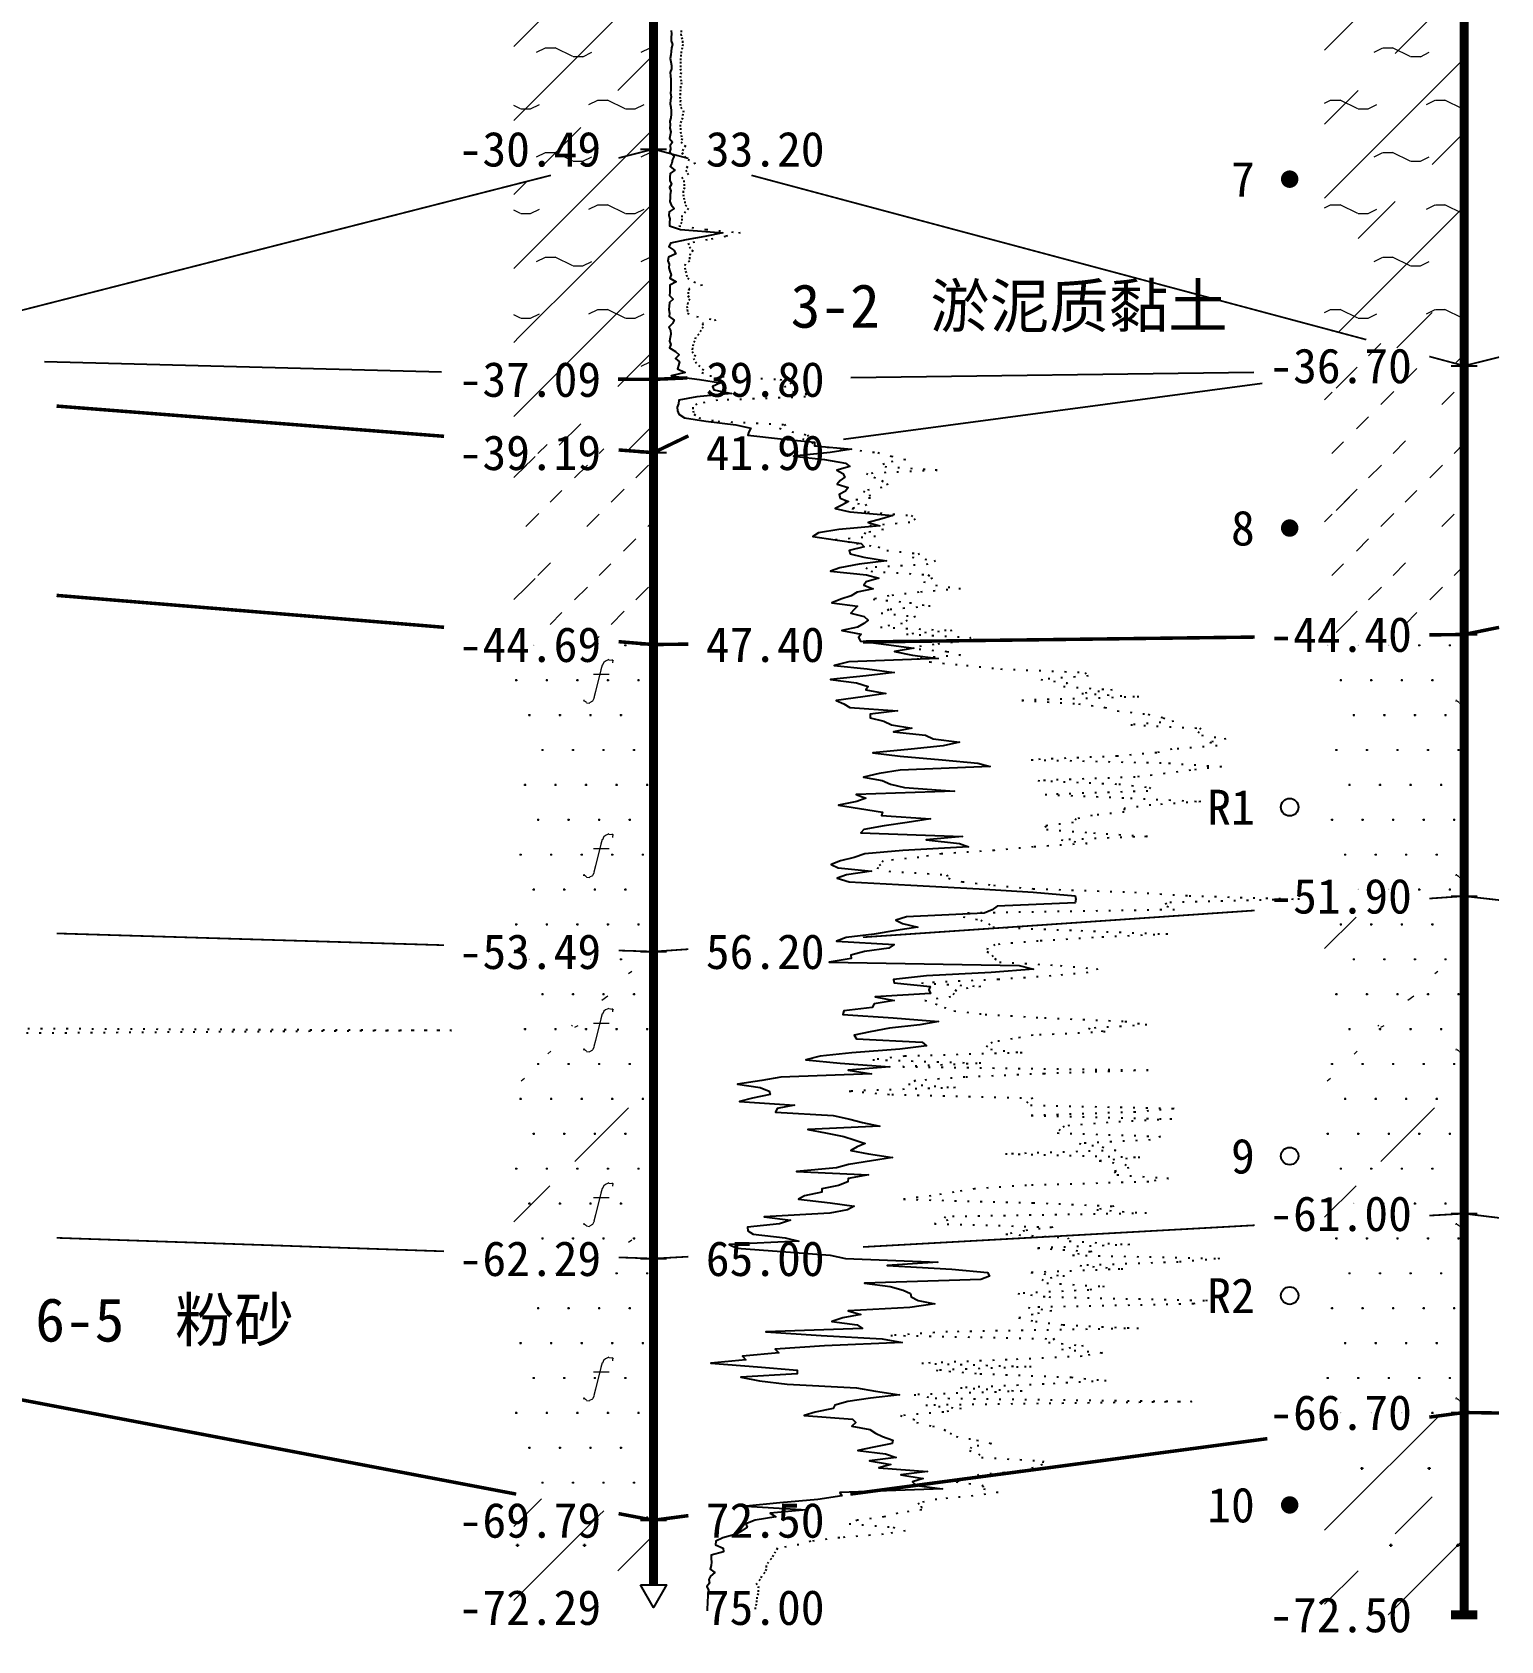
# Model space of a CAD drawing. Extents: x -37 to 3540, y -1485 to 297.
# Drawn here: x 926 to 1010.2, y -1420.1 to -1327.8 of the extents above; entities that cross this region are included whole.
import ezdxf
from ezdxf.enums import TextEntityAlignment as Align

# ---------------------------------------------------------------- set-up
doc = ezdxf.new("R2010")
doc.units = 0
doc.linetypes.add('DOT', pattern=[6.35, 0, -6.35])
doc.layers.get('0').update_dxf_attribs({"linetype": 'CONTINUOUS'})
for name, color, linetype in [('CURVE', 200, 'CONTINUOUS'), ('HOLE', 41, 'CONTINUOUS'), ('SAMPLE', 1, 'CONTINUOUS'), ('STRATUM', 241, 'CONTINUOUS')]:
    doc.layers.add(name, color=color, linetype=linetype)
doc.layers.add('HATCH', color=7, linetype='CONTINUOUS', lineweight=13)
doc.styles.add('ST', font='')
doc.styles.get('ST').set_extended_font_data('SimSun')
pattern_1 = [(45, (818.5277, -1485), (-4.24264, 4.24264), [10, 0]), (45, (819.5887, -1488.182), (-2.12132, 6.36396), [3, -3]), (26.565, (819.6018, -1485.2536), (5.999823, 5.999812), [0.567, -12.849]), (0, (819.035, -1485.2536), (0, 6), [0.567, -5.433]), (26.565, (816.9464, -1485), (5.999823, 5.999812), [0.567, -12.849]), (0, (817.4535, -1484.7464), (0, 6), [0.567, -5.433]), (153.435, (819.0348, -1485.2536), (-5.999818, -5e-06), [1.134, -12.2826]), (26.565, (822.6018, -1482.2536), (5.999823, 5.999812), [0.567, -12.849]), (0, (822.035, -1482.2536), (0, 6), [0.567, -5.433]), (26.565, (819.9464, -1482), (5.999823, 5.999812), [0.567, -12.849]), (0, (820.4535, -1481.7464), (0, 6), [0.567, -5.433]), (153.435, (822.0348, -1482.2536), (-5.999818, -5e-06), [1.134, -12.2826])]
pattern_2 = [(45, (818.5277, -1485), (-4.24264, 4.24264), [10, 0]), (45, (819.5887, -1488.182), (-2.12132, 6.36396), [3, -3])]
pattern_3 = [(45, (818.5277, -1485), (-6e-07, 6.99998), [0.9473, -8.9522]), (45, (819.9277, -1483.6), (-6e-07, 6.99998), [0.9869, -8.9126]), (45, (821.3277, -1482.2), (-6e-07, 6.99998), [1.06018, -8.83931]), (45, (822.7277, -1480.8), (-6e-07, 6.99998), [0.94918, -8.95032]), (45, (824.1277, -1479.4), (-6e-07, 6.99998), [1.0365, -8.863]), (45, (822.0277, -1485), (-6e-07, 6.99998), [1.01335, -8.88615]), (45, (823.4277, -1483.6), (-6e-07, 6.99998), [1.07896, -12.12037]), (45, (824.8277, -1482.2), (-6e-07, 6.99998), [0.99882, -8.90067]), (45, (819.2277, -1480.8), (-4e-07, 6.99998), [1.05533, -8.84416]), (45, (820.6277, -1479.4), (-4e-07, 6.99998), [1.0365, -8.863])]
pattern_4 = [(82.875, (817.693, -1486.206), (0.000369, 10.0001764), [0.0893, -80.5337]), (143.13, (817.794, -1486.2818), (-29.999964, 20.000054), [0.12627, -49.87373]), (172.875, (817.9713, -1486.304), (-70.000246, 9.99966), [0.17857, -80.44443]), (206.565, (818.1497, -1486.2147), (-9.999705, -9.99969), [0.19954, -22.16046]), (243.435, (818.239, -1486.0363), (9e-06, -9.9997), [0.19954, -22.16146]), (255.964, (818.3282, -1485.679), (-0.0002, -9.9995), [0.36813, -40.86287]), (255.964, (818.6383, -1484.439), (-0.0002, -9.9995), [1.27838, -39.95262]), (255.964, (818.7068, -1484.165), (-0.0002, -9.9995), [0.28235, -40.94865]), (216.87, (818.897, -1483.9108), (-9.999982, -10.000018), [0.12627, -49.87373]), (243.435, (818.796, -1483.9865), (9e-06, -9.9997), [0.19954, -22.16146]), (206.565, (819.0755, -1483.8215), (-9.999705, -9.99969), [0.19954, -22.16046]), (172.875, (819.2527, -1483.8437), (-70.000246, 9.99966), [0.17857, -80.44443]), (143.13, (819.3537, -1483.9194), (-29.999964, 20.000054), [0.12627, -49.87373]), (82.875, (819.3426, -1484.008), (0.000369, 10.0001764), [0.0893, -80.5337]), (0, (818.198, -1484.66), (0, 10), [0.89286, -9.10714]), (0, (818.5527, -1485), (1, 2), [0, -1.75]), (0, (818.5277, -1484.975), (1, 2), [0, -1.75]), (0, (818.5277, -1485), (1, 2), [0, -1.75]), (0, (818.5027, -1485), (1, 2), [0, -1.75]), (0, (818.5277, -1485.025), (1, 2), [0, -1.75])]
pattern_5 = [(45, (818.528, -1485), (-2e-06, 15.39996), [4.3383, -17.4406]), (45, (824.716, -1478.777), (-2e-06, 15.39996), [4.3861, -17.3928]), (45, (829.676, -1473.819), (-2e-06, 15.39996), [3.9899, -17.7889]), (26.565, (818.528, -1477.3), (15.4, 15.4), [0.2123, -34.2231]), (36.8699, (820.0677, -1475.76), (15.4, 15.4), [0.43504, -76.56496]), (315, (826.228, -1469.653), (15.39996, 3e-06), [0.0727, -21.7062]), (26.565, (826.228, -1485), (15.4, 15.4), [0.3184, -34.117]), (26.565, (827.768, -1483.46), (15.4, 15.4), [0.2316, -34.2038]), (90, (828.538, -1482.69), (-15.4, -1e-06), [0.0633, -15.3367]), (26.565, (829.308, -1481.92), (15.4, 15.4), [0.2002, -68.6707]), (36.8699, (830.8477, -1480.38), (15.4, 15.4), [0.2435, -76.7565]), (45, (832.388, -1478.84), (-5e-07, 15.39996), [0.24, -21.5388]), (315, (833.739, -1477.195), (15.39996, 3e-06), [0.0727, -21.7062]), (36.8699, (821.6077, -1474.22), (15.4, 15.4), [0.2249, -76.7751]), (53.1301, (823.1477, -1472.68), (30.8, 46.2), [0.29564, -76.70436]), (53.1301, (824.6877, -1471.14), (30.8, 46.2), [0.2777, -76.7223])]
pattern_6 = [(82.875, (816.6915, -1487.6533), (0.000812, 22.000388), [0.1964, -177.1742]), (143.13, (816.9138, -1487.82), (-65.99992, 44.00012), [0.2778, -109.7222]), (172.875, (817.3036, -1487.8687), (-154.00054, 21.999253), [0.3929, -176.9777]), (206.565, (817.696, -1487.672), (-21.99935, -21.9993), [0.439, -48.753]), (243.435, (817.893, -1487.28), (2e-05, -21.99933), [0.439, -48.7552]), (255.964, (818.089, -1486.494), (-0.00044, -21.9989), [0.8099, -89.8983]), (255.964, (818.771, -1483.7656), (-0.00044, -21.9989), [2.8124, -87.8958]), (255.964, (818.9217, -1483.163), (-0.00044, -21.9989), [0.6212, -90.087]), (216.87, (819.3402, -1482.6037), (-21.99996, -22.00004), [0.2778, -109.7222]), (243.435, (819.118, -1482.77), (2e-05, -21.99933), [0.439, -48.7552]), (206.565, (819.733, -1482.407), (-21.99935, -21.9993), [0.439, -48.753]), (172.875, (820.1227, -1482.456), (-154.00054, 21.999253), [0.3929, -176.9777]), (143.13, (820.345, -1482.6228), (-65.99992, 44.00012), [0.2778, -109.7222]), (82.875, (820.3206, -1482.8177), (0.000812, 22.00039), [0.1964, -177.1742]), (0, (817.802, -1484.252), (0, 22), [1.9643, -20.0357]), (0, (818.5827, -1485), (2.2, 4.4), [0, -3.85]), (0, (818.5277, -1484.945), (2.2, 4.4), [0, -3.85]), (0, (818.5277, -1485), (2.2, 4.4), [0, -3.85]), (0, (818.4727, -1485), (2.2, 4.4), [0, -3.85]), (0, (818.5277, -1485.055), (2.2, 4.4), [0, -3.85])]

# ---------------------------------------------------------------- blocks, each defined once
blk = doc.blocks.new('SampleSoilUndisturbed')
at = {"const_width": 0.5}
blk.add_lwpolyline([(-0.25, 0, 1), (0.25, 0, 1)], format="xyb", close=True, dxfattribs=at)
blk = doc.blocks.new('SampleSoilDisturbed')
blk.add_circle((0, 0), 0.5)

msp = doc.modelspace()

# ---------------------------------------------------------------- hatches: boundary and pattern name
at = {"layer": 'HATCH'}
h = msp.add_hatch(dxfattribs=at)
h.set_pattern_fill('YNFNT', color=251, style=0)
h.set_pattern_definition(pattern_1)
h.paths.add_polyline_path([(1008.11, -1307.176), (1000.11, -1307.379), (1000.11, -1344.837), (1008.11, -1346.976)])
h.paths.add_polyline_path([(996.04, -1308.665), (1005.599, -1308.665), (1005.599, -1305.732), (996.04, -1305.732)], flags=9)
h = msp.add_hatch(dxfattribs=at)
h.set_pattern_fill('YNFNT', color=251, style=0)
h.set_pattern_definition(pattern_1)
h.paths.add_polyline_path([(961.651, -1308.354), (953.651, -1308.006), (953.651, -1336.595), (961.651, -1334.554)])
h.paths.add_polyline_path([(949.581, -1336.043), (959.14, -1336.043), (959.14, -1333.11), (949.581, -1333.11)], flags=9)
h.paths.add_polyline_path([(949.581, -1309.843), (959.14, -1309.843), (959.14, -1306.91), (949.581, -1306.91)], flags=9)
h = msp.add_hatch(dxfattribs=at)
h.set_pattern_fill('YNNT', color=251, style=0)
h.set_pattern_definition([(45, (818.5277, -1485), (-2.12132, 2.12132), [10, 0]), (26.565, (819.6018, -1485.2536), (5.999823, 5.999812), [0.567, -12.849]), (0, (819.035, -1485.2536), (0, 6), [0.567, -5.433]), (26.565, (816.9464, -1485), (5.999823, 5.999812), [0.567, -12.849]), (0, (817.4535, -1484.7464), (0, 6), [0.567, -5.433]), (153.435, (819.0348, -1485.2536), (-5.999818, -5e-06), [1.134, -12.2826]), (26.565, (822.6018, -1482.2536), (5.999823, 5.999812), [0.567, -12.849]), (0, (822.035, -1482.2536), (0, 6), [0.567, -5.433]), (26.565, (819.9464, -1482), (5.999823, 5.999812), [0.567, -12.849]), (0, (820.4535, -1481.7464), (0, 6), [0.567, -5.433]), (153.435, (822.0348, -1482.2536), (-5.999818, -5e-06), [1.134, -12.2826])])
h.paths.add_polyline_path([(961.651, -1334.554), (953.651, -1336.595), (953.651, -1345.225), (961.651, -1347.754)])
h.paths.add_polyline_path([(949.581, -1336.043), (959.14, -1336.043), (959.14, -1333.11), (949.581, -1333.11)], flags=9)
h = msp.add_hatch(dxfattribs=at)
h.set_pattern_fill('FZNT', color=32, style=0)
h.set_pattern_definition(pattern_2)
h.paths.add_polyline_path([(961.651, -1347.754), (953.651, -1345.225), (953.651, -1351.329), (961.651, -1351.954)])
h.paths.add_polyline_path([(949.581, -1353.443), (959.14, -1353.443), (959.14, -1350.51), (949.581, -1350.51)], flags=9)
h.paths.add_polyline_path([(949.581, -1349.243), (959.14, -1349.243), (959.14, -1346.31), (949.581, -1346.31)], flags=9)
h = msp.add_hatch(dxfattribs=at)
h.set_pattern_fill('NZFT', color=52, style=0)
h.set_pattern_definition(pattern_3)
h.paths.add_polyline_path([(1008.11, -1346.976), (1000.11, -1344.837), (1000.11, -1362.476), (1008.11, -1362.376)])
h.paths.add_polyline_path([(996.04, -1363.865), (1005.599, -1363.865), (1005.599, -1360.932), (996.04, -1360.932)], flags=9)
h.paths.add_polyline_path([(996.04, -1348.465), (1005.599, -1348.465), (1005.599, -1345.532), (996.04, -1345.532)], flags=9)
h = msp.add_hatch(dxfattribs=at)
h.set_pattern_fill('NZFT', color=52, style=0)
h.set_pattern_definition(pattern_3)
h.paths.add_polyline_path([(961.651, -1351.954), (953.651, -1351.329), (953.651, -1362.295), (961.651, -1362.954)])
h.paths.add_polyline_path([(949.581, -1364.443), (959.14, -1364.443), (959.14, -1361.51), (949.581, -1361.51)], flags=9)
h.paths.add_polyline_path([(949.581, -1353.443), (959.14, -1353.443), (959.14, -1350.51), (949.581, -1350.51)], flags=9)
h = msp.add_hatch(dxfattribs=at)
h.set_pattern_fill('FS', color=142, style=0)
h.set_pattern_definition(pattern_4)
h.paths.add_polyline_path([(1008.11, -1362.376), (1000.11, -1362.476), (1000.11, -1377.923), (1008.11, -1377.376)])
h.paths.add_polyline_path([(996.04, -1378.865), (1005.599, -1378.865), (1005.599, -1375.932), (996.04, -1375.932)], flags=9)
h.paths.add_polyline_path([(996.04, -1363.865), (1005.599, -1363.865), (1005.599, -1360.932), (996.04, -1360.932)], flags=9)
h = msp.add_hatch(dxfattribs=at)
h.set_pattern_fill('FS', color=142, style=0)
h.set_pattern_definition(pattern_4)
h.paths.add_polyline_path([(961.651, -1362.954), (953.651, -1362.295), (953.651, -1380.31), (961.651, -1380.554)])
h.paths.add_polyline_path([(949.581, -1382.043), (959.14, -1382.043), (959.14, -1379.11), (949.581, -1379.11)], flags=9)
h.paths.add_polyline_path([(949.581, -1364.443), (959.14, -1364.443), (959.14, -1361.51), (949.581, -1361.51)], flags=9)
h = msp.add_hatch(dxfattribs=at)
h.set_pattern_fill('FS', color=142, style=0)
h.set_pattern_definition(pattern_4)
h.paths.add_polyline_path([(1008.11, -1377.376), (1000.11, -1377.923), (1000.11, -1396.02), (1008.11, -1395.576)])
h.paths.add_polyline_path([(996.04, -1397.065), (1005.599, -1397.065), (1005.599, -1394.132), (996.04, -1394.132)], flags=9)
h.paths.add_polyline_path([(996.04, -1378.865), (1005.599, -1378.865), (1005.599, -1375.932), (996.04, -1375.932)], flags=9)
h = msp.add_hatch(dxfattribs=at)
h.set_pattern_fill('SZFT', color=142, scale=2.2, style=0)
h.set_pattern_definition(pattern_5)
h.paths.add_polyline_path([(1008.11, -1377.376), (1000.11, -1377.923), (1000.11, -1396.02), (1008.11, -1395.576)])
h.paths.add_polyline_path([(996.04, -1397.065), (1005.599, -1397.065), (1005.599, -1394.132), (996.04, -1394.132)], flags=9)
h.paths.add_polyline_path([(996.04, -1378.865), (1005.599, -1378.865), (1005.599, -1375.932), (996.04, -1375.932)], flags=9)
h = msp.add_hatch(dxfattribs=at)
h.set_pattern_fill('FS', color=142, style=0)
h.set_pattern_definition(pattern_4)
h.paths.add_polyline_path([(961.651, -1380.554), (953.651, -1380.31), (953.651, -1397.876), (961.651, -1398.154)])
h.paths.add_polyline_path([(949.581, -1399.643), (959.14, -1399.643), (959.14, -1396.71), (949.581, -1396.71)], flags=9)
h.paths.add_polyline_path([(949.581, -1382.043), (959.14, -1382.043), (959.14, -1379.11), (949.581, -1379.11)], flags=9)
h = msp.add_hatch(dxfattribs=at)
h.set_pattern_fill('SZFT', color=142, scale=2.2, style=0)
h.set_pattern_definition(pattern_5)
h.paths.add_polyline_path([(961.651, -1380.554), (953.651, -1380.31), (953.651, -1397.876), (961.651, -1398.154)])
h.paths.add_polyline_path([(949.581, -1399.643), (959.14, -1399.643), (959.14, -1396.71), (949.581, -1396.71)], flags=9)
h.paths.add_polyline_path([(949.581, -1382.043), (959.14, -1382.043), (959.14, -1379.11), (949.581, -1379.11)], flags=9)
h = msp.add_hatch(dxfattribs=at)
h.set_pattern_fill('FS', color=142, style=0)
h.set_pattern_definition(pattern_4)
h.paths.add_polyline_path([(1008.11, -1395.576), (1000.11, -1396.02), (1000.11, -1408.04), (1008.11, -1406.976)])
h.paths.add_polyline_path([(996.04, -1408.465), (1005.599, -1408.465), (1005.599, -1405.532), (996.04, -1405.532)], flags=9)
h.paths.add_polyline_path([(996.04, -1397.065), (1005.599, -1397.065), (1005.599, -1394.132), (996.04, -1394.132)], flags=9)
h = msp.add_hatch(dxfattribs=at)
h.set_pattern_fill('FS', color=142, style=0)
h.set_pattern_definition(pattern_4)
h.paths.add_polyline_path([(961.651, -1398.154), (953.651, -1397.876), (953.651, -1411.629), (961.651, -1413.154)])
h.paths.add_polyline_path([(949.581, -1414.643), (959.14, -1414.643), (959.14, -1411.71), (949.581, -1411.71)], flags=9)
h.paths.add_polyline_path([(949.581, -1399.643), (959.14, -1399.643), (959.14, -1396.71), (949.581, -1396.71)], flags=9)
h = msp.add_hatch(dxfattribs=at)
h.set_pattern_fill('FZNT', color=32, style=0)
h.set_pattern_definition(pattern_2)
h.paths.add_polyline_path([(1008.11, -1406.976), (1000.11, -1408.04), (1000.11, -1418.576), (1008.11, -1418.576)])
h.paths.add_polyline_path([(996.04, -1420.065), (1005.599, -1420.065), (1005.599, -1417.132), (996.04, -1417.132)], flags=9)
h.paths.add_polyline_path([(996.04, -1408.465), (1005.599, -1408.465), (1005.599, -1405.532), (996.04, -1405.532)], flags=9)
h = msp.add_hatch(dxfattribs=at)
h.set_pattern_fill('FS', color=32, scale=2.2, style=0)
h.set_pattern_definition(pattern_6)
h.paths.add_polyline_path([(1008.11, -1406.976), (1000.11, -1408.04), (1000.11, -1418.576), (1008.11, -1418.576)])
h.paths.add_polyline_path([(996.04, -1420.065), (1005.599, -1420.065), (1005.599, -1417.132), (996.04, -1417.132)], flags=9)
h.paths.add_polyline_path([(996.04, -1408.465), (1005.599, -1408.465), (1005.599, -1405.532), (996.04, -1405.532)], flags=9)
h = msp.add_hatch(dxfattribs=at)
h.set_pattern_fill('FZNT', color=32, style=0)
h.set_pattern_definition(pattern_2)
h.paths.add_polyline_path([(961.651, -1413.154), (953.651, -1411.629), (953.651, -1418.154), (961.651, -1418.154), (960.901, -1416.855), (961.651, -1416.855)])
h.paths.add_polyline_path([(949.581, -1419.643), (959.14, -1419.643), (959.14, -1416.71), (949.581, -1416.71)], flags=9)
h.paths.add_polyline_path([(949.581, -1414.643), (959.14, -1414.643), (959.14, -1411.71), (949.581, -1411.71)], flags=9)
h = msp.add_hatch(dxfattribs=at)
h.set_pattern_fill('FS', color=32, scale=2.2, style=0)
h.set_pattern_definition(pattern_6)
h.paths.add_polyline_path([(961.651, -1413.154), (953.651, -1411.629), (953.651, -1418.154), (961.651, -1418.154), (960.901, -1416.855), (961.651, -1416.855)])
h.paths.add_polyline_path([(949.581, -1419.643), (959.14, -1419.643), (959.14, -1416.71), (949.581, -1416.71)], flags=9)
h.paths.add_polyline_path([(949.581, -1414.643), (959.14, -1414.643), (959.14, -1411.71), (949.581, -1411.71)], flags=9)

# ---------------------------------------------------------------- linework, layer by layer
at = {"layer": 'CURVE', "color": 30, "linetype": 'Continuous'}
msp.add_lwpolyline([(962.661, -1327.754), (962.681, -1327.954), (962.661, -1328.154), (962.661, -1328.354), (962.731, -1328.554), (962.691, -1328.754), (962.661, -1328.954), (962.641, -1329.154), (962.611, -1329.354), (962.641, -1329.554), (962.681, -1329.754), (962.681, -1329.954), (962.611, -1330.154), (962.631, -1330.354), (962.651, -1330.554), (962.641, -1330.754), (962.651, -1330.954), (962.651, -1331.154), (962.631, -1331.354), (962.661, -1331.554), (962.621, -1331.754), (962.611, -1331.954), (962.641, -1332.154), (962.661, -1332.354), (962.661, -1332.554), (962.641, -1332.754), (962.581, -1332.954), (962.611, -1333.154), (962.591, -1333.354), (962.651, -1333.554), (962.601, -1333.754), (962.561, -1333.954), (962.731, -1334.154), (962.611, -1334.354), (962.621, -1334.554), (962.571, -1334.754), (962.831, -1334.954), (962.731, -1335.154), (962.711, -1335.354), (962.601, -1335.554), (962.871, -1335.754), (962.601, -1335.954), (962.591, -1336.154), (962.581, -1336.354), (962.691, -1336.554), (962.561, -1336.754), (962.641, -1336.954), (962.611, -1337.154), (962.611, -1337.354), (962.581, -1337.554), (962.671, -1337.754), (962.841, -1337.954), (962.541, -1338.154), (962.521, -1338.354), (962.591, -1338.554), (962.561, -1338.754), (962.571, -1338.954), (963.191, -1339.154), (965.631, -1339.354), (964.591, -1339.554), (963.531, -1339.754), (962.631, -1339.954), (962.531, -1340.154), (962.811, -1340.354), (962.931, -1340.554), (962.511, -1340.754), (962.481, -1340.954), (962.551, -1341.154), (962.521, -1341.354), (962.591, -1341.554), (962.661, -1341.754), (962.591, -1341.954), (962.941, -1342.154), (962.581, -1342.354), (962.581, -1342.554), (962.591, -1342.754), (962.561, -1342.954), (962.771, -1343.154), (962.571, -1343.354), (962.551, -1343.554), (962.521, -1343.754), (962.571, -1343.954), (962.551, -1344.154), (962.831, -1344.354), (962.731, -1344.554), (962.531, -1344.754), (962.621, -1344.954), (962.641, -1345.154), (962.601, -1345.354), (962.571, -1345.554), (962.641, -1345.754), (962.561, -1345.954), (962.911, -1346.154), (963.121, -1346.354), (962.921, -1346.554), (963.151, -1346.754), (963.091, -1346.954), (963.031, -1347.154), (963.471, -1347.354), (962.671, -1347.554), (964.281, -1347.754), (965.491, -1347.954), (965.031, -1348.154), (965.111, -1348.354), (966.121, -1348.554), (964.141, -1348.754), (963.111, -1348.954), (963.091, -1349.154), (963.011, -1349.354), (963.021, -1349.554), (963.101, -1349.754), (963.431, -1349.954), (964.651, -1350.154), (966.361, -1350.354), (967.231, -1350.554), (967.111, -1350.754), (967.061, -1350.954), (968.931, -1351.154), (970.881, -1351.354), (970.881, -1351.554), (972.991, -1351.754), (971.781, -1351.954), (969.671, -1352.154), (971.451, -1352.354), (972.661, -1352.554), (972.911, -1352.754), (972.151, -1352.954), (972.511, -1353.154), (972.611, -1353.354), (972.351, -1353.554), (972.181, -1353.754), (972.801, -1353.954), (972.651, -1354.154), (972.301, -1354.354), (972.351, -1354.554), (972.831, -1354.754), (972.491, -1354.954), (972.061, -1355.154), (972.911, -1355.354), (975.371, -1355.554), (974.741, -1355.754), (973.951, -1355.954), (974.631, -1356.154), (972.281, -1356.354), (971.111, -1356.554), (970.781, -1356.754), (972.061, -1356.954), (973.551, -1357.154), (973.731, -1357.354), (972.871, -1357.554), (972.931, -1357.754), (973.701, -1357.954), (975.001, -1358.154), (973.431, -1358.354), (972.331, -1358.554), (971.801, -1358.754), (973.851, -1358.954), (974.561, -1359.154), (973.831, -1359.354), (973.711, -1359.554), (974.241, -1359.754), (973.321, -1359.954), (972.981, -1360.154), (972.381, -1360.354), (971.881, -1360.554), (973.351, -1360.754), (973.151, -1360.954), (972.961, -1361.154), (973.731, -1361.354), (973.951, -1361.554), (973.701, -1361.754), (973.341, -1361.954), (972.451, -1362.154), (973.551, -1362.354), (973.401, -1362.554), (973.511, -1362.754), (974.991, -1362.954), (976.571, -1363.154), (975.461, -1363.354), (976.501, -1363.554), (977.961, -1363.754), (972.841, -1363.954), (972.011, -1364.154), (973.901, -1364.354), (975.441, -1364.554), (973.841, -1364.754), (971.801, -1364.954), (973.291, -1365.154), (973.961, -1365.354), (973.811, -1365.554), (974.961, -1365.754), (973.651, -1365.954), (972.111, -1366.154), (972.561, -1366.354), (972.901, -1366.554), (975.631, -1366.754), (974.061, -1366.954), (974.071, -1367.154), (974.861, -1367.354), (975.291, -1367.554), (976.461, -1367.754), (975.411, -1367.954), (977.231, -1368.154), (977.671, -1368.354), (979.181, -1368.554), (978.261, -1368.754), (976.421, -1368.954), (974.221, -1369.154), (975.781, -1369.354), (978.191, -1369.554), (980.241, -1369.754), (980.941, -1369.954), (975.791, -1370.154), (974.591, -1370.354), (973.681, -1370.554), (974.751, -1370.754), (975.241, -1370.954), (976.031, -1371.154), (978.901, -1371.354), (973.261, -1371.554), (973.821, -1371.754), (973.301, -1371.954), (972.251, -1372.154), (973.451, -1372.354), (974.771, -1372.554), (974.721, -1372.754), (977.531, -1372.954), (976.181, -1373.154), (974.871, -1373.354), (973.711, -1373.554), (973.541, -1373.754), (979.361, -1373.954), (977.271, -1374.154), (979.191, -1374.354), (979.711, -1374.554), (975.931, -1374.754), (973.761, -1374.954), (973.151, -1375.154), (972.361, -1375.354), (971.831, -1375.554), (972.231, -1375.754), (974.141, -1375.954), (972.711, -1376.154), (972.171, -1376.354), (972.871, -1376.554), (976.391, -1376.754), (980.321, -1376.954), (983.401, -1377.154), (985.811, -1377.354), (985.851, -1377.554), (985.821, -1377.754), (981.351, -1377.954), (981.061, -1378.154), (980.611, -1378.354), (976.141, -1378.554), (975.531, -1378.754), (975.921, -1378.954), (976.791, -1379.154), (975.541, -1379.354), (974.301, -1379.554), (972.691, -1379.754), (972.141, -1379.954), (975.451, -1380.154), (975.131, -1380.354), (973.741, -1380.554), (972.961, -1380.754), (972.981, -1380.954), (971.711, -1381.154), (982.601, -1381.354), (983.431, -1381.554), (981.001, -1381.754), (977.301, -1381.954), (975.401, -1382.154), (975.451, -1382.354), (977.501, -1382.554), (977.431, -1382.754), (977.521, -1382.954), (974.351, -1383.154), (975.451, -1383.354), (974.301, -1383.554), (974.191, -1383.754), (972.561, -1383.954), (972.501, -1384.154), (975.381, -1384.354), (977.981, -1384.554), (976.921, -1384.754), (975.181, -1384.954), (974.071, -1385.154), (973.151, -1385.354), (973.291, -1385.554), (977.041, -1385.754), (977.291, -1385.954), (975.761, -1386.154), (973.021, -1386.354), (971.211, -1386.554), (970.391, -1386.754), (972.351, -1386.954), (975.201, -1387.154), (972.801, -1387.354), (974.141, -1387.554), (968.951, -1387.754), (967.861, -1387.954), (966.471, -1388.154), (967.761, -1388.354), (968.271, -1388.554), (968.341, -1388.754), (967.321, -1388.954), (966.581, -1389.154), (969.731, -1389.354), (968.731, -1389.554), (968.641, -1389.754), (971.951, -1389.954), (972.911, -1390.154), (973.631, -1390.354), (974.621, -1390.554), (970.491, -1390.754), (971.511, -1390.954), (972.561, -1391.154), (973.151, -1391.354), (973.791, -1391.554), (973.321, -1391.754), (972.961, -1391.954), (973.981, -1392.154), (975.351, -1392.354), (974.151, -1392.554), (972.821, -1392.754), (972.131, -1392.954), (969.841, -1393.154), (973.971, -1393.354), (972.801, -1393.554), (972.781, -1393.754), (972.261, -1393.954), (971.291, -1394.154), (971.301, -1394.354), (970.301, -1394.554), (969.961, -1394.754), (971.771, -1394.954), (973.151, -1395.154), (972.761, -1395.354), (971.761, -1395.554), (967.991, -1395.754), (969.511, -1395.954), (968.881, -1396.154), (967.031, -1396.354), (967.061, -1396.554), (967.371, -1396.754), (969.191, -1396.954), (969.971, -1397.154), (965.981, -1397.354), (966.421, -1397.554), (968.991, -1397.754), (971.771, -1397.954), (972.651, -1398.154), (977.951, -1398.354), (975.051, -1398.554), (978.751, -1398.754), (980.791, -1398.954), (980.901, -1399.154), (980.401, -1399.354), (973.751, -1399.554), (975.221, -1399.754), (975.951, -1399.954), (976.371, -1400.154), (976.421, -1400.354), (976.811, -1400.554), (977.781, -1400.754), (976.351, -1400.954), (972.801, -1401.154), (973.541, -1401.354), (972.511, -1401.554), (971.881, -1401.754), (973.331, -1401.954), (973.621, -1402.154), (968.091, -1402.354), (971.261, -1402.554), (974.751, -1402.754), (975.901, -1402.954), (971.451, -1403.154), (968.631, -1403.354), (968.841, -1403.554), (966.751, -1403.754), (966.951, -1403.954), (964.931, -1404.154), (967.621, -1404.354), (969.881, -1404.554), (969.881, -1404.754), (966.651, -1404.954), (967.721, -1405.154), (969.311, -1405.354), (973.291, -1405.554), (974.371, -1405.754), (975.741, -1405.954), (974.081, -1406.154), (972.791, -1406.354), (972.051, -1406.554), (971.951, -1406.754), (970.911, -1406.954), (970.281, -1407.154), (973.051, -1407.354), (973.251, -1407.554), (973.021, -1407.754), (974.051, -1407.954), (974.381, -1408.154), (974.771, -1408.354), (975.361, -1408.554), (975.331, -1408.754), (974.281, -1408.954), (973.361, -1409.154), (974.951, -1409.354), (975.551, -1409.554), (974.021, -1409.754), (975.261, -1409.954), (974.561, -1410.154), (977.351, -1410.354), (975.821, -1410.554), (977.111, -1410.754), (976.501, -1410.954), (976.721, -1411.154), (978.221, -1411.354), (972.331, -1411.554), (972.451, -1411.754), (971.061, -1411.954), (968.901, -1412.154), (966.961, -1412.354), (970.421, -1412.554), (968.341, -1412.754), (968.671, -1412.954), (967.481, -1413.154), (966.941, -1413.354), (967.021, -1413.554), (966.711, -1413.754), (966.381, -1413.954), (965.621, -1414.154), (965.221, -1414.354), (965.211, -1414.554), (965.641, -1414.754), (965.661, -1414.954), (964.951, -1415.154), (964.951, -1415.354), (964.971, -1415.554), (964.951, -1415.754), (964.891, -1415.954), (965.161, -1416.154), (964.921, -1416.354), (964.831, -1416.554), (964.861, -1416.754), (964.701, -1416.954), (964.811, -1417.154), (964.761, -1417.354), (964.771, -1417.554), (964.751, -1417.754), (964.741, -1417.954), (964.731, -1418.154), (964.721, -1418.354)], dxfattribs=at)
at = {"layer": 'CURVE', "color": 100, "linetype": 'DOT', "ltscale": 0.1}
for points in [[(963.241, -1327.754), (963.221, -1327.954), (963.261, -1328.154), (963.311, -1328.354), (963.331, -1328.554), (963.291, -1328.754), (963.241, -1328.954), (963.221, -1329.154), (963.201, -1329.354), (963.191, -1329.554), (963.201, -1329.754), (963.181, -1329.954), (963.241, -1330.154), (963.171, -1330.354), (963.211, -1330.554), (963.261, -1330.754), (963.201, -1330.954), (963.191, -1331.154), (963.181, -1331.354), (963.161, -1331.554), (963.191, -1331.754), (963.181, -1331.954), (963.211, -1332.154), (963.371, -1332.354), (963.331, -1332.554), (963.311, -1332.754), (963.231, -1332.954), (963.181, -1333.154), (963.191, -1333.354), (963.191, -1333.554), (963.231, -1333.754), (963.301, -1333.954), (963.211, -1334.154), (963.491, -1334.354), (963.351, -1334.554), (963.281, -1334.754), (963.421, -1334.954), (963.631, -1335.154), (964.061, -1335.354), (963.591, -1335.554), (963.501, -1335.754), (963.661, -1335.954), (963.281, -1336.154), (963.381, -1336.354), (963.401, -1336.554), (963.421, -1336.754), (963.361, -1336.954), (963.361, -1337.154), (963.391, -1337.354), (963.441, -1337.554), (963.471, -1337.754), (963.661, -1337.954), (963.491, -1338.154), (963.281, -1338.354), (963.281, -1338.554), (963.281, -1338.754), (963.111, -1338.954), (964.661, -1339.154), (966.611, -1339.354), (965.771, -1339.554), (964.731, -1339.754), (963.641, -1339.954), (963.711, -1340.154), (963.901, -1340.354), (963.751, -1340.554), (963.721, -1340.754), (963.721, -1340.954), (963.461, -1341.154), (963.441, -1341.354), (963.491, -1341.554), (963.541, -1341.754), (963.591, -1341.954), (963.971, -1342.154), (964.451, -1342.354), (963.691, -1342.554), (963.641, -1342.754), (963.621, -1342.954), (963.731, -1343.154), (963.611, -1343.354), (963.571, -1343.554), (963.581, -1343.754), (963.601, -1343.954), (964.121, -1344.154), (965.221, -1344.354), (964.461, -1344.554), (964.491, -1344.754), (964.381, -1344.954), (964.241, -1345.154), (964.061, -1345.354), (964.011, -1345.554), (963.921, -1345.754), (963.881, -1345.954), (963.861, -1346.154), (964.041, -1346.354), (963.941, -1346.554), (964.051, -1346.754), (964.221, -1346.954), (964.491, -1347.154), (964.431, -1347.354), (964.871, -1347.554), (968.891, -1347.754), (969.541, -1347.954), (969.241, -1348.154), (968.881, -1348.354), (970.391, -1348.554), (970.371, -1348.754), (965.321, -1348.954), (964.141, -1349.154), (963.901, -1349.354), (963.921, -1349.554), (963.971, -1349.754), (964.251, -1349.954), (965.341, -1350.154), (969.231, -1350.354), (968.881, -1350.554), (969.571, -1350.754), (970.541, -1350.954), (970.181, -1351.154), (970.711, -1351.354), (970.871, -1351.554), (972.751, -1351.754), (974.501, -1351.954), (975.271, -1352.154), (976.091, -1352.354), (974.811, -1352.554), (974.911, -1352.754), (977.901, -1352.954), (973.851, -1353.154), (974.281, -1353.354), (974.721, -1353.554), (975.091, -1353.754), (974.731, -1353.954), (973.681, -1354.154), (974.031, -1354.354), (974.081, -1354.554), (972.621, -1354.754), (973.881, -1354.954), (973.011, -1355.154), (973.911, -1355.354), (976.411, -1355.554), (976.651, -1355.754), (976.341, -1355.954), (974.031, -1356.154), (974.821, -1356.354), (973.731, -1356.554), (974.381, -1356.754), (972.081, -1356.954), (973.281, -1357.154), (974.531, -1357.354), (975.021, -1357.554), (976.901, -1357.754), (976.471, -1357.954), (977.821, -1358.154), (977.381, -1358.354), (973.811, -1358.554), (974.101, -1358.754), (977.381, -1358.954), (977.631, -1359.154), (977.121, -1359.354), (977.811, -1359.554), (979.251, -1359.754), (976.861, -1359.954), (975.141, -1360.154), (974.241, -1360.354), (976.331, -1360.554), (977.511, -1360.754), (975.131, -1360.954), (974.691, -1361.154), (976.661, -1361.354), (976.191, -1361.554), (975.901, -1361.754), (974.651, -1361.954), (978.751, -1362.154), (976.141, -1362.354), (979.841, -1362.554), (979.501, -1362.754), (977.721, -1362.954), (976.141, -1363.154), (978.471, -1363.354), (979.251, -1363.554), (976.741, -1363.754), (977.491, -1363.954), (979.581, -1364.154), (981.541, -1364.354), (986.391, -1364.554), (986.561, -1364.754), (983.851, -1364.954), (985.371, -1365.154), (985.151, -1365.354), (987.941, -1365.554), (986.191, -1365.754), (989.461, -1365.954), (982.751, -1366.154), (986.011, -1366.354), (987.521, -1366.554), (988.231, -1366.754), (990.001, -1366.954), (990.851, -1367.154), (991.461, -1367.354), (989.011, -1367.554), (993.011, -1367.754), (992.841, -1367.954), (993.051, -1368.154), (994.451, -1368.354), (993.531, -1368.554), (993.951, -1368.754), (991.351, -1368.954), (990.491, -1369.154), (988.221, -1369.354), (983.301, -1369.554), (991.171, -1369.754), (994.211, -1369.954), (992.431, -1370.154), (990.951, -1370.354), (989.251, -1370.554), (983.681, -1370.754), (988.321, -1370.954), (990.131, -1371.154), (989.981, -1371.354), (984.091, -1371.554), (988.991, -1371.754), (993.011, -1371.954), (990.161, -1372.154), (988.631, -1372.354), (988.631, -1372.554), (986.791, -1372.754), (985.881, -1372.954), (985.701, -1373.154), (984.091, -1373.354), (984.171, -1373.554), (986.861, -1373.754), (989.961, -1373.954), (985.011, -1374.154), (986.501, -1374.354), (983.411, -1374.554), (981.171, -1374.754), (978.131, -1374.954), (976.861, -1375.154), (974.811, -1375.354), (974.651, -1375.554), (974.441, -1375.754), (975.141, -1375.954), (978.471, -1376.154), (978.551, -1376.354), (979.361, -1376.554), (981.141, -1376.754), (983.411, -1376.954), (989.211, -1377.154), (992.341, -1377.354), (998.681, -1377.554), (990.991, -1377.754), (991.071, -1377.954), (991.511, -1378.154), (979.411, -1378.354), (979.391, -1378.554), (980.401, -1378.754), (980.851, -1378.954), (981.091, -1379.154), (986.141, -1379.354), (991.121, -1379.554), (986.851, -1379.754), (983.701, -1379.954), (981.221, -1380.154), (980.791, -1380.354), (980.761, -1380.554), (981.051, -1380.754), (981.201, -1380.954), (981.471, -1381.154), (984.961, -1381.354), (987.111, -1381.554), (986.551, -1381.754), (984.431, -1381.954), (981.421, -1382.154), (977.001, -1382.354), (980.401, -1382.554), (978.991, -1382.754), (978.881, -1382.954), (978.681, -1383.154), (977.201, -1383.354), (977.811, -1383.554), (978.301, -1383.754), (978.871, -1383.954), (980.651, -1384.154), (984.061, -1384.354), (988.671, -1384.554), (989.931, -1384.754), (986.581, -1384.954), (987.541, -1385.154), (983.401, -1385.354), (982.201, -1385.554), (981.061, -1385.754), (980.721, -1385.954), (980.961, -1386.154), (982.771, -1386.354), (976.031, -1386.554), (974.221, -1386.754), (980.411, -1386.954), (975.941, -1387.154), (990.001, -1387.354), (984.051, -1387.554), (979.501, -1387.754), (976.661, -1387.954), (976.261, -1388.154), (978.951, -1388.354), (972.871, -1388.554), (975.301, -1388.754), (983.381, -1388.954), (983.021, -1389.154), (983.261, -1389.354), (991.481, -1389.554), (989.261, -1389.754), (983.301, -1389.954), (991.351, -1390.154), (987.691, -1390.354), (985.181, -1390.554), (984.951, -1390.754), (984.791, -1390.954), (990.711, -1391.154), (990.111, -1391.354), (986.051, -1391.554), (987.361, -1391.754), (988.151, -1391.954), (981.821, -1392.154), (989.531, -1392.354), (987.201, -1392.554), (988.661, -1392.754), (988.891, -1392.954), (988.071, -1393.154), (988.211, -1393.354), (991.161, -1393.554), (990.031, -1393.754), (983.031, -1393.954), (980.051, -1394.154), (978.871, -1394.354), (977.541, -1394.554), (975.971, -1394.754), (983.411, -1394.954), (988.031, -1395.154), (987.051, -1395.354), (989.901, -1395.554), (978.311, -1395.754), (978.521, -1395.954), (977.751, -1396.154), (984.541, -1396.354), (982.911, -1396.554), (981.851, -1396.754), (985.391, -1396.954), (985.481, -1397.154), (988.941, -1397.354), (983.651, -1397.554), (986.771, -1397.754), (985.671, -1397.954), (994.091, -1398.154), (991.721, -1398.354), (986.081, -1398.554), (988.551, -1398.754), (983.281, -1398.954), (985.211, -1399.154), (983.901, -1399.354), (984.191, -1399.554), (987.471, -1399.754), (986.601, -1399.954), (982.531, -1400.154), (984.311, -1400.354), (993.381, -1400.554), (992.601, -1400.754), (983.121, -1400.954), (984.471, -1401.154), (983.401, -1401.354), (982.561, -1401.554), (983.541, -1401.754), (985.131, -1401.954), (989.441, -1402.154), (978.501, -1402.354), (975.251, -1402.554), (984.631, -1402.754), (984.291, -1402.954), (986.281, -1403.154), (985.031, -1403.354), (987.391, -1403.554), (986.211, -1403.754), (981.911, -1403.954), (977.031, -1404.154), (983.291, -1404.354), (977.851, -1404.554), (980.361, -1404.754), (985.591, -1404.954), (987.591, -1405.154), (984.031, -1405.354), (979.241, -1405.554), (982.771, -1405.754), (976.591, -1405.954), (977.791, -1406.154), (992.511, -1406.354), (977.251, -1406.554), (979.281, -1406.754), (978.281, -1406.954), (975.811, -1407.154), (976.531, -1407.354), (976.731, -1407.554), (977.631, -1407.754), (978.291, -1407.954), (978.651, -1408.154), (978.991, -1408.354), (980.171, -1408.554), (981.021, -1408.754), (979.861, -1408.954), (979.761, -1409.154), (980.281, -1409.354), (980.451, -1409.554), (983.991, -1409.754), (983.951, -1409.954), (983.411, -1410.154), (982.491, -1410.354), (980.301, -1410.554), (979.871, -1410.754), (979.001, -1410.954), (980.531, -1411.154), (980.571, -1411.354), (981.401, -1411.554), (979.961, -1411.754), (977.891, -1411.954), (976.821, -1412.154), (976.991, -1412.354), (977.021, -1412.554), (975.651, -1412.754), (974.861, -1412.954), (973.341, -1413.154), (972.861, -1413.354), (975.381, -1413.554), (976.071, -1413.754), (974.811, -1413.954), (972.321, -1414.154), (970.671, -1414.354), (969.981, -1414.554), (968.751, -1414.754), (968.631, -1414.954), (968.511, -1415.154), (968.411, -1415.354), (968.231, -1415.554), (968.101, -1415.754), (968.111, -1415.954), (968.031, -1416.154), (967.841, -1416.354), (967.761, -1416.554), (967.531, -1416.754), (967.661, -1416.954), (967.641, -1417.154), (967.641, -1417.354), (967.581, -1417.554), (967.561, -1417.754), (967.531, -1417.954), (967.481, -1418.154), (967.481, -1418.354)], [(906.683, -1384.87), (950.073, -1385.07), (921.193, -1385.27)]]:
    msp.add_lwpolyline(points, dxfattribs=at)
at = {"layer": 'HOLE', "linetype": 'Continuous', "const_width": 0.5}
for points in [[(961.651, -1268.154), (961.651, -1416.855)], [(1008.11, -1268.576), (1008.11, -1418.576)], [(1007.36, -1418.576), (1008.86, -1418.576)]]:
    msp.add_lwpolyline(points, dxfattribs=at)
at = {"layer": 'HOLE', "linetype": 'Continuous'}
for points in [[(960.901, -1334.554), (962.401, -1334.554)], [(1007.36, -1346.976), (1008.86, -1346.976)], [(960.901, -1347.754), (962.401, -1347.754)], [(960.901, -1351.954), (962.401, -1351.954)], [(1007.36, -1362.376), (1008.86, -1362.376)], [(960.901, -1362.954), (962.401, -1362.954)], [(1007.36, -1377.376), (1008.86, -1377.376)], [(960.901, -1380.554), (962.401, -1380.554)], [(1007.36, -1395.576), (1008.86, -1395.576)], [(960.901, -1398.154), (962.401, -1398.154)], [(1007.36, -1406.976), (1008.86, -1406.976)], [(960.901, -1413.154), (962.401, -1413.154)]]:
    msp.add_lwpolyline(points, dxfattribs=at)
msp.add_lwpolyline([(960.901, -1416.855), (962.401, -1416.855), (961.651, -1418.154)], close=True, dxfattribs=at)
at = {"layer": 'STRATUM', "linetype": 'Continuous'}
for points, const_width in [([(959.651, -1335.064), (961.651, -1334.554), (963.651, -1335.089)], 0.1), ([(921.319, -1344.846), (938.546, -1340.45), (955.773, -1336.054)], 0.1), ([(967.261, -1336.054), (984.881, -1340.765), (1002.5, -1345.476)], 0.1), ([(1006.11, -1346.441), (1008.11, -1346.976), (1010.11, -1346.48)], 0.1), ([(959.615, -1347.742), (961.651, -1347.754), (963.587, -1347.668)], 0.2), ([(927.441, -1349.283), (938.546, -1350.15), (949.651, -1351.017)], 0.2), ([(959.651, -1351.798), (961.651, -1351.954), (963.651, -1350.991)], 0.2), ([(927.441, -1360.135), (938.546, -1361.05), (949.651, -1361.965)], 0.2), ([(1006.11, -1362.401), (1008.11, -1362.376), (1010.11, -1361.969)], 0.2), ([(959.651, -1362.789), (961.651, -1362.954), (963.651, -1362.929)], 0.2), ([(973.651, -1362.805), (984.881, -1362.665), (996.11, -1362.525)], 0.2), ([(1006.11, -1377.513), (1008.11, -1377.376), (1010.11, -1377.602)], 0.1), ([(973.651, -1379.733), (984.881, -1378.965), (996.11, -1378.197)], 0.1), ([(927.441, -1379.512), (938.546, -1379.85), (949.651, -1380.188)], 0.1), ([(959.651, -1380.493), (961.651, -1380.554), (963.651, -1380.417)], 0.1), ([(1006.11, -1395.687), (1008.11, -1395.576), (1010.11, -1395.82)], 0.1), ([(927.441, -1396.964), (938.546, -1397.35), (949.651, -1397.736)], 0.1), ([(973.651, -1397.488), (984.881, -1396.865), (996.11, -1396.242)], 0.1), ([(959.651, -1398.084), (961.651, -1398.154), (963.651, -1398.043)], 0.1), ([(923.311, -1405.846), (938.546, -1408.75), (953.782, -1411.654)], 0.2), ([(1006.11, -1407.242), (1008.11, -1406.976), (1010.11, -1407.006)], 0.2), ([(972.931, -1411.654), (984.881, -1410.065), (996.83, -1408.476)], 0.2), ([(959.651, -1412.773), (961.651, -1413.154), (963.651, -1412.888)], 0.2)]:
    msp.add_lwpolyline(points, dxfattribs=dict(at, const_width=const_width))
at = {"layer": 'STRATUM'}
for points in [[(949.509, -1347.334), (926.753, -1346.749)], [(972.547, -1351.171), (996.529, -1347.976)], [(972.959, -1347.636), (996.064, -1347.334)]]:
    msp.add_lwpolyline(points, dxfattribs=at)

# ---------------------------------------------------------------- block references
at = {"layer": 'SAMPLE'}
for name, p in [('SampleSoilUndisturbed', (998.11, -1336.276)), ('SampleSoilUndisturbed', (998.11, -1356.276)), ('SampleSoilDisturbed', (998.11, -1372.276)), ('SampleSoilDisturbed', (998.11, -1392.276)), ('SampleSoilDisturbed', (998.11, -1400.276)), ('SampleSoilUndisturbed', (998.11, -1412.276))]:
    msp.add_blockref(name, p, dxfattribs=at)

# ---------------------------------------------------------------- texts
at = {"layer": 'HOLE', "style": 'ST'}
for s, p in [('-30.49', (958.651, -1334.554)), ('-36.70', (1005.11, -1346.976)), ('-37.09', (958.651, -1347.754)), ('-39.19', (958.651, -1351.954)), ('-44.69', (958.651, -1362.954)), ('-44.40', (1005.11, -1362.376)), ('-51.90', (1005.11, -1377.376)), ('-53.49', (958.651, -1380.554)), ('-61.00', (1005.11, -1395.576)), ('-62.29', (958.651, -1398.154)), ('-66.70', (1005.11, -1406.976)), ('-69.79', (958.651, -1413.154)), ('-72.29', (958.651, -1418.154)), ('-72.50', (1005.11, -1418.576))]:
    msp.add_text(s, height=2, dxfattribs=at).set_placement(p, align=Align.MIDDLE_RIGHT)
for s, p in [('33.20', (964.651, -1334.554)), ('39.80', (964.651, -1347.754)), ('41.90', (964.651, -1351.954)), ('47.40', (964.651, -1362.954)), ('56.20', (964.651, -1380.554)), ('65.00', (964.651, -1398.154)), ('72.50', (964.651, -1413.154)), ('75.00', (964.651, -1418.154))]:
    msp.add_text(s, height=2, dxfattribs=at).set_placement(p, align=Align.MIDDLE_LEFT)
at = {"layer": 'SAMPLE', "style": 'ST'}
for s, p in [('7', (996.11, -1336.276)), ('8', (996.11, -1356.276)), ('R1', (996.11, -1372.276)), ('9', (996.11, -1392.276)), ('R2', (996.11, -1400.276)), ('10', (996.11, -1412.276))]:
    msp.add_text(s, height=2, dxfattribs=at).set_placement(p, align=Align.MIDDLE_RIGHT)
at = {"layer": 'STRATUM', "style": 'ST'}
for s, p in [('3-2', (969.514, -1343.542)), ('淤泥质黏土', (977.514, -1343.542)), ('6-5', (926.224, -1401.661)), ('粉砂', (934.224, -1401.661))]:
    msp.add_text(s, height=2.5, dxfattribs=at).set_placement(p, align=Align.MIDDLE_LEFT)

doc.saveas('drawing.dxf')
